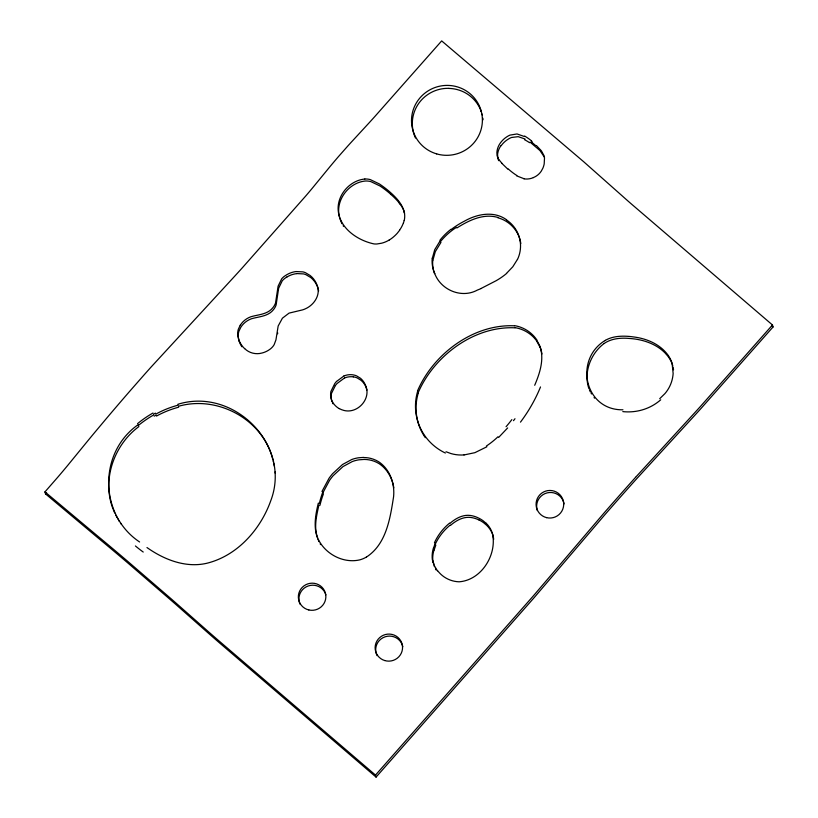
<?xml version="1.0" encoding="UTF-8"?>
<svg xmlns="http://www.w3.org/2000/svg" width="818" height="818" viewBox="0 0 818 818"><rect width="100%" height="100%" fill="white"/><g stroke="black" fill="none" stroke-linecap="round" stroke-linejoin="round"><path stroke-width="1.23" d="M277.609 333.816L277.721 332.916M432.344 258.202L434.747 249.633L440.401 240.39M432.906 260.216L435.309 251.647L440.963 242.404M404.174 220.471L403.468 222.936M331.464 393.468L335.329 385.605M318.335 503.09C315.584 514.297 313.345 526.424 317.353 537.63M318.897 505.115C316.505 515.984 313.458 528.101 318.038 538.806C325.083 554.001 343.274 563.704 359.767 559.87A26.534 26.104 -14.4 0 0 366.403 557.058M433.52 548.08L435.268 543.06M434.082 550.105L435.83 545.085M417.487 390.973C433.315 353.938 473.448 323.846 514.45 325.809M418.049 392.988C433.877 355.953 474.011 325.871 515.013 327.824M321.965 491.465L329.03 478.274A62.301 62.158 28.4 0 1 332.589 473.694L342.497 464.522L351.771 459.511A33.426 33.057 -16.8 0 1 358.427 457.794L363.57 457.415M322.527 493.489L329.593 480.299A62.301 62.158 28.4 0 1 333.151 475.708L343.059 466.546L352.333 461.536A33.426 33.057 -16.8 0 1 358.99 459.818L364.133 459.44A28.262 28.006 -17.6 0 1 378.887 463.53A26.718 26.554 -29 0 1 380.83 464.91C386.986 469.573 391.076 476.577 393.039 483.98M534.706 385.278C539.451 374.061 543.714 361.546 540.851 349.276A30.246 28.988 11.9 0 0 539.645 345.513L536.557 339.787M517.395 259.47L512.794 266.791L506.516 273.365M240.195 325.257L238.335 329.265A16.493 15.624 13.3 0 0 237.68 334.358A16.841 15.931 15.6 0 0 237.772 335.421L239.091 340.912M399.644 230.247L397.292 233.222A36.933 36.35 74.6 0 1 394.613 235.921A34.99 34.53 60.3 0 1 389.102 240.103M501.209 145.645L502.027 144.571A23.589 22.628 -29.2 0 1 508.714 138.866A18.804 17.873 -29.7 0 1 511.506 137.485L518.203 136.667L525.044 138.999M514.992 418.724L513.5 420.687M507.661 427.916L498.653 437.425M44.959 491.894L57.925 477.027A125.941 18.436 -49.4 0 0 65.992 467.477A146.647 21.473 -49.4 0 0 68.027 465.023L86.688 442.19A288.631 42.26 -49.4 0 1 94.499 432.722L106.371 418.55A374.654 54.847 -49.4 0 1 131.197 389.583L144.326 374.634A311.586 45.614 -49.4 0 1 150.921 367.231L233.222 277.803A256.647 37.577 -49.4 0 0 242.476 267.639L305.922 195.778A90.992 13.323 -49.4 0 0 313.233 187.077L329.899 166.739A112.741 16.503 -49.4 0 1 338.376 156.698L348.018 145.778A132.066 19.335 -49.4 0 1 350.585 142.946L368.325 123.702A183.017 26.8 -49.4 0 0 374.889 116.463L441.679 40.9L583.643 161.698L622.13 195.819A84.193 8.129 41.4 0 0 630.76 203.447L772.468 324.971L773.041 326.985L701.006 408.468A196.392 28.753 -49.4 0 1 692.877 417.395L636.138 479.328A533.183 78.058 -49.4 0 0 604.574 515.054L538.244 592.845A170.911 25.021 -49.4 0 1 533.367 598.541L376.075 777.1L219.357 642.764A211.862 20.45 41.4 0 1 208.692 633.459L176.146 604.717A213.846 20.644 41.4 0 0 171.514 600.668L128.221 563.305A236.003 22.781 41.4 0 0 123.477 559.267L121.841 557.876A282.322 27.25 41.4 0 0 102.301 541.465A254.848 24.601 41.4 0 0 97.679 537.63L45.532 493.908L44.959 491.894L97.117 535.606A254.848 24.601 41.4 0 1 101.739 539.44A282.322 27.25 41.4 0 1 121.279 555.862L122.915 557.252A236.003 22.781 41.4 0 1 127.659 561.291L170.952 598.653A213.846 20.644 41.4 0 1 175.584 602.702L208.13 631.445A211.862 20.45 41.4 0 0 218.795 640.739L375.503 775.086L376.075 777.1M46.595 492.702L45.532 493.908M375.503 775.086L532.794 596.526A170.911 25.021 -49.4 0 0 537.682 590.821L604.011 513.039A533.183 78.058 -49.4 0 1 635.576 477.313M772.468 324.971L700.443 406.444A196.392 28.753 -49.4 0 1 692.314 415.38L635.576 477.313M336.535 381.464L343.949 375.953M449.828 523.479C455.381 518.581 462.651 514.42 470.309 515.463A26.483 26.135 -89.3 0 1 478.51 518.029A30.614 30.225 -84.7 0 1 483.09 520.749L486.137 523.336M450.391 525.493C455.943 520.606 463.223 516.434 470.871 517.477A26.483 26.135 -89.3 0 1 479.072 520.043M659.697 398.703L664.911 393.622A36.258 35.021 40.9 0 0 673.142 373.489L672.14 363.693M138.324 424.552C98.18 452.487 99.009 514.931 139.592 541.976M138.886 426.577C114.05 444.961 101.647 479.696 113.058 509.021M451.27 229.592L452.518 228.621M603.592 341.454C574.124 361.239 585.259 410.452 622.948 409.798M604.154 343.468C590.739 353.458 583.295 372.538 588.929 388.693M456.884 227.956C468.888 220.369 483.387 213.232 497.865 217.435M486.884 446.771L474.88 452.681L464.021 454.951M286.975 276.893L284.879 278.335A18.252 17.74 -12.8 0 0 282.251 280.819L278.662 288.202L276.095 305.042A16.564 16.043 15.9 0 1 273.345 309.817C267.987 316.546 258.928 316.535 251.392 318.785A21.575 20.43 8.8 0 0 240.799 327.302L238.897 331.29A16.493 15.624 13.3 0 0 238.242 336.382A16.841 15.931 15.6 0 0 238.335 337.435L238.549 338.836M366.413 557.078C386.362 544.164 390.166 518.418 393.581 496.761C394.849 484.256 390.462 470.708 380.268 462.886A26.718 26.554 -29 0 0 378.305 461.546A28.262 28.006 -17.6 0 0 363.57 457.528M389.092 240.083L388.274 240.564A28.599 28.17 34.3 0 1 381.587 243.212L376.955 243.979A21.104 20.92 88.2 0 1 374.02 243.917C357.609 240.461 339.562 228.304 338.171 210.144C337.088 195.021 349.807 180.389 364.838 179.03M153.631 414.143L155.44 413.141M154.193 416.157L156.003 415.155M605.351 340.339C612.488 336.239 621.026 335.769 629.052 336.413A84.101 82.393 -13.5 0 1 633.418 336.924C645.494 338.366 657.703 343.151 665.893 352.466A30.634 30.061 -9.9 0 1 672.232 363.662M481.035 288.488L496.148 280.707A70.011 70.011 0 0 0 506.598 273.457M344.511 377.977L337.098 383.478A33.211 31.442 8.1 0 0 335.308 385.595M533.356 177.578L534.788 176.923A16.677 16.176 -23.8 0 0 541.199 171.259L542.866 168.191A22.147 21.37 -28.3 0 0 544.195 163.897L544.502 157.986A14.182 13.63 -33 0 0 543.909 155.44L541.383 150.819L536.434 145.573M177.864 404.286C233.815 386.853 292.036 445.145 270.738 500.8C260.472 529.635 237.169 555.872 206.709 563.295C185.604 568.173 164.04 559.614 146.974 547.549M178.426 406.301C217.731 394.971 263.079 419.501 272.875 459.726M296.525 273.57L303.509 273.907A16.728 16.442 -13 0 1 305.993 274.705L310.789 277.568A22.863 22.485 -13.7 0 1 317.619 287.149L317.895 287.895M448.918 88.344L447.845 88.334A35.46 35.021 -11.8 0 0 415.472 137.997M353.335 376.832L354.94 377.159A14.121 13.446 5.6 0 1 357.2 377.936L360.973 380.278A18.037 17.158 6 0 1 365.114 385.319A19.243 18.231 8 0 1 365.84 386.812L366.924 390.104M524.062 178.733L516.587 175.829M446.014 451.751L450.943 453.561A36.473 35.563 -20.2 0 0 464.021 454.92M339.286 408.591L341.218 409.521A15.593 15.041 3.2 0 0 342.139 409.859C356.668 415.442 372.292 398.785 365.278 384.797A19.243 18.231 8 0 0 364.552 383.305A18.037 17.158 6 0 0 360.431 378.233L356.638 375.912A14.121 13.446 5.6 0 0 354.378 375.145L352.773 374.818A15.818 14.918 5.2 0 0 343.959 375.983M524.348 136.494L517.027 133.958L510.033 135.103A19.704 19.192 -22.9 0 0 507.958 136.125A23.742 23.17 -22.5 0 0 501.26 141.8L500.432 142.864A18.466 18.016 -22.8 0 0 496.874 152.547L497.007 154.612A11.677 11.288 -36 0 0 498.274 158.702L499.277 160.297M506.577 219.797C493.99 210.645 477.17 213.917 464.522 221.105A84.019 82.189 -27.7 0 0 452.456 228.539M530.064 142.117L539.972 150.563L544.328 157.066M531.393 141.269L532.181 141.903M772.049 326.137L773.041 326.985M390.575 194.101L389.521 193.191A109.152 108.15 -47.8 0 0 382.497 187.7A77.863 77.127 -43.5 0 0 379.9 185.931L370.84 181.606A18.17 18.047 -78.2 0 0 365.401 181.013C348.417 182.537 334.715 201.034 339.654 217.7M507.968 169.265L501.925 163.436M244.694 348.601C249.122 353.09 255.932 354.715 261.964 353.028A22.587 21.718 16.6 0 0 269.776 349.388A17.29 16.595 14.9 0 0 272.823 346.566A14.612 14.029 14.2 0 0 274.173 344.603L275.952 339.838L278.161 326.024L282.414 318.192L289.071 313.11L302.353 309.94A24.029 23.61 5 0 0 305.421 308.785C314.122 304.971 321.085 294.654 317.067 285.124A22.863 22.485 -13.7 0 0 310.216 275.543L305.431 272.68A16.728 16.442 -13 0 0 302.946 271.883L295.963 271.556A23.517 22.904 -12.4 0 0 286.443 274.93L284.316 276.32A18.252 17.74 -12.8 0 0 281.689 278.805L278.1 286.177L275.533 303.018A16.564 16.043 15.9 0 1 272.783 307.803C267.425 314.531 258.365 314.511 250.829 316.771A21.575 20.43 8.8 0 0 240.236 325.278M666.455 354.48C658.47 345.298 646.036 340.38 633.981 338.897A84.101 82.393 -13.5 0 0 629.615 338.478C621.598 337.722 613.05 338.294 605.923 342.364A26.411 25.286 -13.7 0 0 604.195 343.509M594.062 397.579L594.543 398.151M399.204 203.017L399.971 204.04M437.456 570.852L434.389 565.78L432.65 560.105M120.471 523.101L121.023 523.898M343.161 225.758L343.499 226.279M537.119 341.812L540.197 347.538M118.886 520.667L119.397 521.485M320.175 543.868L320.615 544.604M591.128 393.315L591.506 393.949M117.506 518.356L117.935 519.103M116.667 516.853L117.076 517.61M435.473 568.868L436.035 569.911M115.87 515.33L116.258 516.097M341.996 223.733L341.576 222.905M590.422 392.026L589.471 390.043M318.601 540.831L318.959 541.608M114.735 513.009L114.029 511.424M434.726 273.58C440.922 290.032 461.567 298.774 477.364 290.083A92.475 92.373 -21.6 0 0 481.076 288.56M341.372 222.476L339.93 218.682M113.375 509.829L113.692 510.626M317.936 539.246L318.253 540.044M434.082 565.586L434.491 566.7M404.143 211.842L404.552 213.232M481.015 110.45L481.189 111.064M318.12 288.652L318.611 290.983M433.734 564.451L433.213 562.119M273.222 461.015L273.549 462.313M404.153 211.903C402.067 203.283 395.401 196.79 388.959 191.167A109.131 107.996 -43.4 0 0 381.914 185.706A77.955 77.107 -37.5 0 0 379.337 183.927L370.288 179.602A18.18 18.068 -74.6 0 0 364.838 178.999M541.414 351.29L541.966 354.02M393.233 484.777L393.836 487.865M273.846 463.612L274.378 466.229M493.366 537.426L493.704 539.277M492.804 535.412C496.311 556.097 480.79 580.279 459.082 581.803A28.078 27.74 -16.7 0 1 437.65 570.708M673.05 367.088L673.531 369.869M497.753 157.322L497.692 155.829M275.145 471.822L275.267 473.264M448.918 88.416A35.481 34.867 -17.6 0 1 481.362 111.882M481.996 113.968A35.481 34.929 -15.2 0 1 482.242 114.929M482.855 118.17A35.471 34.929 -11 0 1 483.049 119.796M404.225 211.882A18.947 18.456 -85.9 0 1 404.245 220.492M403.397 222.905A28.947 27.976 -86.3 0 1 399.552 230.165M390.523 194.152A68.671 68.017 -41.9 0 1 399.256 202.976M400.002 204.009A30.184 29.857 -63 0 1 404.327 211.77M524.645 136.044A54.734 51.36 -9 0 1 531.659 141.003M531.792 142.342A91.759 86.708 -14.4 0 1 535.596 145.522M533.377 177.618A16.769 16.196 -24.1 0 1 524.041 178.856M516.823 175.502A64.99 61.309 -15.8 0 1 508.275 168.968M502.037 163.324A35.409 33.896 -66.7 0 1 499.409 160.195M497.497 155.839A18.119 17.362 -29.5 0 1 501.056 145.532M524.543 139.704A53.109 46.421 -14.8 0 1 529.543 142.69M498.694 160.665A11.697 10.798 -46.8 0 1 497.794 157.312M244.633 348.652A23.507 22.198 19.5 0 1 238.488 338.897M241.883 346.75A23.507 22.198 19.5 0 1 239.06 340.922M287.016 276.944A23.517 22.904 -12.4 0 1 296.535 273.641M143.232 552.038A102.771 85.399 25.7 0 1 135.42 545.964M137.557 423.632A109.07 108.722 18.1 0 1 152.986 413.018M155.941 414.041A96.187 93.395 -19.4 0 1 178.099 405.166M138.13 425.657A109.07 108.722 18.1 0 1 153.549 415.033M156.504 416.055A96.187 93.395 -19.4 0 1 178.661 407.19M339.255 408.652A18.149 17.485 3.7 0 1 333.079 402.875L332.742 402.262A16.34 15.593 9.6 0 1 331.965 400.82A15.982 15.215 11.3 0 1 330.901 391.454L334.766 383.591A33.211 31.442 8.1 0 1 336.515 381.444M332.987 403.755A16.34 15.593 9.6 0 1 332.527 402.834M332.077 401.802A15.982 15.215 11.3 0 1 331.464 393.468M344.531 378.008A15.818 14.918 5.2 0 1 353.325 376.863M506.485 219.94A31.248 31.217 -25.8 0 1 517.467 259.5M434.777 273.549A29.264 28.558 87.9 0 1 432.211 258.181M440.033 240.103A63.569 62.72 -20.8 0 1 451.004 229.255M434.511 273.58A29.264 28.558 87.9 0 1 432.773 260.206M440.278 241.872A66.411 65.481 -21.9 0 1 456.475 227.322M497.784 217.752A31.513 31.473 -25.8 0 1 520.841 243.559M514.481 325.615A33.824 33.201 -12.8 0 1 536.69 339.705M540.514 386.955A156.279 140.41 -28.3 0 1 520.473 422.139M511.853 419.624A163.375 145.492 -32.8 0 1 506.066 426.73M497.978 436.761A79.55 74.857 -25.8 0 1 486.383 446.045M445.381 453.029A53.876 52.669 -22.1 0 1 417.671 391.157M515.043 327.64A33.824 33.201 -12.8 0 1 537.252 341.719M540.207 347.538A30.246 28.988 11.9 0 1 541.424 351.29M425.319 437.681A53.876 52.669 -22.1 0 1 418.233 393.172M660.719 399.798A50.072 48.098 24.4 0 1 622.805 411.607M603.633 341.495A26.411 25.286 -13.7 0 1 605.381 340.39M666.445 354.491A30.634 30.061 -9.9 0 1 672.795 365.687M537.293 510.504A13.824 13.794 -19.4 0 1 547.16 492.876A13.824 13.794 -19.4 0 1 564.072 503.898M486.189 523.275A24.059 23.742 -85.9 0 1 492.937 535.381M432.395 560.146A28.405 28.037 -39.8 0 1 433.407 548.05M434.45 542.702A51.892 49.274 -60 0 1 449.573 523.131M479.092 520.003A30.614 30.225 -84.7 0 1 483.663 522.763L486.7 525.35A24.059 23.742 -85.9 0 1 493.499 537.395M432.957 562.16A28.405 28.037 -39.8 0 1 433.98 550.074M435.012 544.716A51.892 49.274 -60 0 1 450.135 525.156M377.078 655.647A13.732 13.517 -15.5 0 1 384.941 636.864A13.732 13.517 -15.5 0 1 402.824 646.701M299.991 604.113A13.773 13.548 -16.4 0 1 308.1 586.005A13.773 13.548 -16.4 0 1 325.881 594.88M319.368 503.346A94.101 90.501 -80.5 0 1 322.875 491.822M319.93 505.36A94.101 90.501 -80.5 0 1 323.437 493.837M436.648 153.886A35.471 34.929 -13.8 0 0 481.465 112.189A35.471 34.929 -13.8 0 0 422.722 95.011A35.471 34.929 -13.8 0 0 436.648 153.886M546.577 517.641A13.824 13.794 -19.4 0 0 563.162 500.381A13.824 13.794 -19.4 0 0 539.921 494.706A13.824 13.794 -19.4 0 0 546.577 517.641M384.634 660.525A13.732 13.517 -15.6 0 0 402.251 644.666A13.732 13.517 -15.6 0 0 379.644 637.641A13.732 13.517 -15.6 0 0 384.634 660.525M308.815 609.952A13.773 13.548 -16.4 0 0 325.319 592.856A13.773 13.548 -16.4 0 0 302.19 587.426A13.773 13.548 -16.4 0 0 308.815 609.952"/></g></svg>
